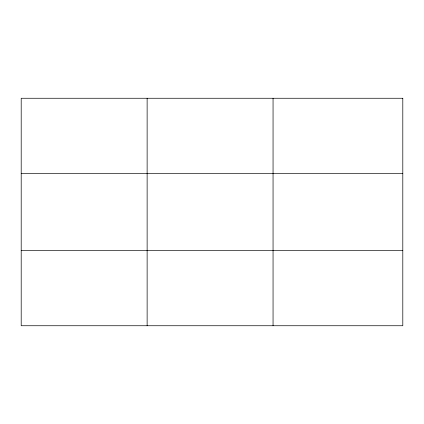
<?xml version="1.0" encoding="UTF-8"?>
<svg xmlns="http://www.w3.org/2000/svg" width="424" height="424" viewBox="0 0 424 424"><rect width="100%" height="100%" fill="white"/><g stroke="black" fill="none" stroke-linecap="round" stroke-linejoin="round"><path stroke-width="0.64" d="M147.128 98.262L147.128 325.738M273.056 98.262L273.056 325.738M21.2 173.331L402.8 173.331M21.2 250.669L402.8 250.669M402.8 98.262L402.8 325.738L21.2 325.738L21.2 98.262L402.8 98.262"/></g></svg>
